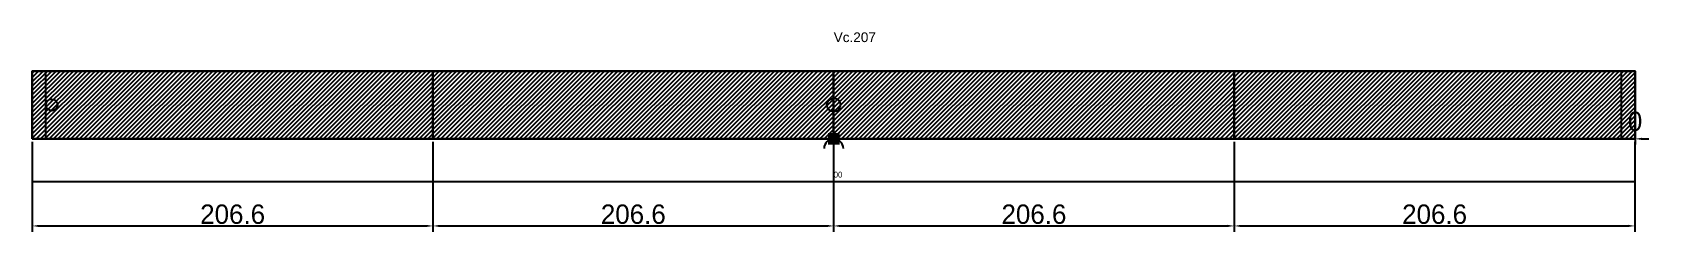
# Model space of a CAD drawing. Header units: metres. Extents: x 12796 to 13629, y 13111 to 13214.
import ezdxf

# ---------------------------------------------------------------- set-up
doc = ezdxf.new("R2010")
doc.units = ezdxf.units.M
for name, color, linetype in [('00 - FELIPE', 2, 'CONTINUOUS'), ('COTA', 241, 'CONTINUOUS'), ('Escoras', 2, 'CONTINUOUS'), ('Forcador', 251, 'CONTINUOUS'), ('Hachura', 251, 'CONTINUOUS'), ('NOMENCLATURA', 7, 'CONTINUOUS'), ('Painéis', 200, 'CONTINUOUS'), ('REAPROVEITAMENTO', 251, 'CONTINUOUS'), ('SARR_2.2x7', 40, 'CONTINUOUS')]:
    doc.layers.add(name, color=color, linetype=linetype)
doc.styles.add('STR_STANDARD', font='arial.ttf')
doc.dimstyles.new('EZ DXF', dxfattribs={"dimtxt": 10, "dimasz": 3.5, "dimexe": 3, "dimexo": 1.5, "dimgap": 1, "dimtad": 1, "dimdec": 1, "dimdsep": 46, "dimcen": 2.5, "dimazin": 3, "dimtfac": 1, "dimtmove": 0, "dimatfit": 3})

msp = doc.modelspace()

# ---------------------------------------------------------------- hatches: boundary and pattern name
at = {"layer": 'REAPROVEITAMENTO'}
h = msp.add_hatch(dxfattribs=at)
h.set_pattern_fill('ANSI31', scale=0.5)
h.paths.add_polyline_path([(12795.59, 13158.99), (13622.08, 13158.99), (13622.08, 13193.99), (12795.59, 13193.99)])
h = msp.add_hatch(dxfattribs=at)
h.set_pattern_fill('ANSI31', scale=0.5)
h.paths.add_polyline_path([(12795.59, 13158.99), (13622.08, 13158.99), (13622.08, 13193.99), (12795.59, 13193.99)])

# ---------------------------------------------------------------- linework, layer by layer
at = {"layer": '00 - FELIPE'}
msp.add_line((12795.59, 13136.99), (13622.08, 13136.99), dxfattribs=at)
msp.add_line((12795.59, 13136.99), (13622.08, 13136.99), dxfattribs=at)
at = {"layer": 'Escoras'}
msp.add_circle((13208.84, 13176.49), 3.5, dxfattribs=at)
msp.add_circle((13208.84, 13176.49), 3.5, dxfattribs=at)
at = {"layer": 'Forcador'}
msp.add_circle((12805.59, 13176.49), 3, dxfattribs=at)
msp.add_circle((12805.59, 13176.49), 3, dxfattribs=at)
at = {"layer": 'Hachura'}
msp.add_solid([(13205.84, 13161.99), (13211.84, 13161.99), (13205.84, 13155.99), (13211.84, 13155.99)], dxfattribs=at)
msp.add_solid([(13205.84, 13161.99), (13211.84, 13161.99), (13205.84, 13155.99), (13211.84, 13155.99)], dxfattribs=at)
at = {"layer": 'Painéis'}
for points in [[(12795.59, 13158.99), (12795.59, 13193.99)], [(12795.59, 13193.99), (13622.08, 13193.99)], [(12795.59, 13158.99), (12795.59, 13193.99)], [(12795.59, 13193.99), (13622.08, 13193.99)], [(13002.19, 13158.99), (13002.19, 13193.99)], [(13002.19, 13158.99), (13002.19, 13193.99)], [(13208.79, 13158.99), (13208.79, 13193.99)], [(13208.79, 13158.99), (13208.79, 13193.99)], [(13415.39, 13158.99), (13415.39, 13193.99)], [(13415.39, 13158.99), (13415.39, 13193.99)], [(13622.08, 13158.99), (13622.08, 13193.99)], [(13622.08, 13158.99), (13622.08, 13193.99)], [(12795.59, 13158.99), (13622.08, 13158.99)], [(12795.59, 13158.99), (13622.08, 13158.99)]]:
    msp.add_lwpolyline(points, close=True, dxfattribs=at)
msp.add_arc((13208.84, 13153.99), 5, 0, 180, dxfattribs=at)
msp.add_arc((13208.84, 13153.99), 5, 0, 180, dxfattribs=at)
at = {"layer": 'SARR_2.2x7'}
for p, q in [((12802.59, 13158.99), (12802.59, 13193.99)), ((12802.59, 13158.99), (12802.59, 13193.99)), ((13615.08, 13158.99), (13615.08, 13193.99)), ((13615.08, 13158.99), (13615.08, 13193.99))]:
    msp.add_line(p, q, dxfattribs=at)

# ---------------------------------------------------------------- texts
at = {"layer": '00 - FELIPE'}
msp.add_text('00', height=3, dxfattribs=at).set_placement((13208.84, 13138.99))
msp.add_text('00', height=3, dxfattribs=at).set_placement((13208.84, 13138.99))
at = {"layer": 'NOMENCLATURA', "style": 'STR_STANDARD'}
msp.add_text('Vc.207', height=5, dxfattribs=at).set_placement((13208.84, 13208.99))
msp.add_text('Vc.207', height=5, dxfattribs=at).set_placement((13208.84, 13208.99))

# ---------------------------------------------------------------- dimensions: what is measured, and where the dimension line sits
at = {"layer": 'COTA'}
for base, p1, p2 in [((13622.08010206, 13158.9905), (13622.08010206, 13158.9905), (13622.08010206, 13193.9905)), ((13622.08010206, 13158.9905), (13622.08010206, 13158.9905), (13622.08010206, 13193.9905)), ((12795.59, 13113.99), (12795.59, 13158.99), (13002.19, 13158.99)), ((12795.59, 13113.99), (12795.59, 13158.99), (13002.19, 13158.99)), ((13002.19, 13113.99), (13002.19, 13158.99), (13208.79, 13158.99)), ((13002.19, 13113.99), (13002.19, 13158.99), (13208.79, 13158.99)), ((13208.79, 13113.99), (13208.79, 13158.99), (13415.39, 13158.99)), ((13208.79, 13113.99), (13208.79, 13158.99), (13415.39, 13158.99)), ((13415.39, 13113.99), (13415.39, 13158.99), (13621.99, 13158.99)), ((13415.39, 13113.99), (13415.39, 13158.99), (13621.99, 13158.99))]:
    msp.add_linear_dim(base=base, p1=p1, p2=p2, dimstyle='EZ DXF', dxfattribs=at).render()

doc.saveas('drawing.dxf')
